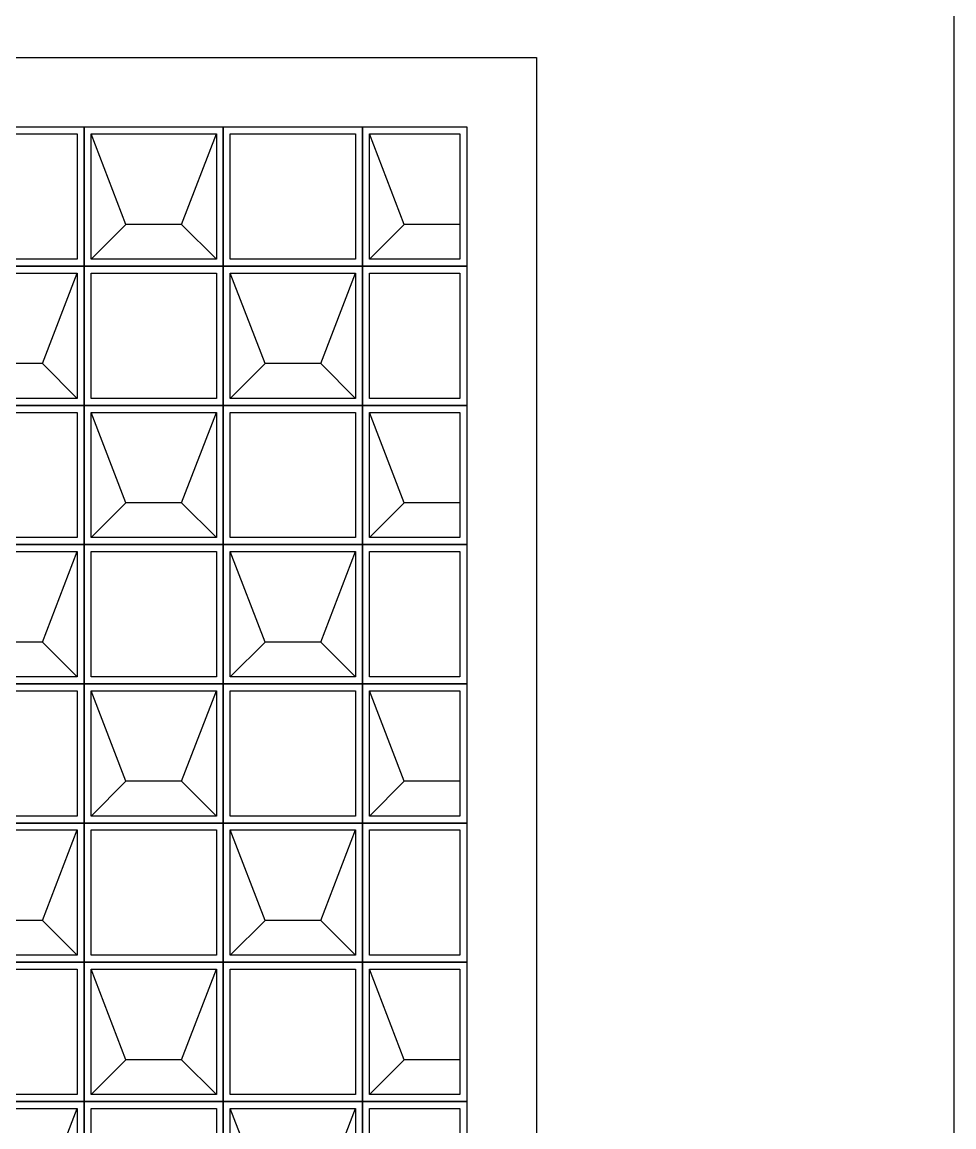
# Model space of a CAD drawing. Header units: millimetres. Extents: x -2842 to 116137, y -21481 to 17561.
# Drawn here: x 71469 to 72808, y -15864 to -14277 of the extents above; entities that cross this region are included whole.
import ezdxf

# ---------------------------------------------------------------- set-up
doc = ezdxf.new("R2010")
doc.units = ezdxf.units.MM
doc.header["$LTSCALE"] = 150
doc.layers.add('ad-Elevation 10', color=8, linetype='Continuous')

# ---------------------------------------------------------------- blocks, each defined once
blk = doc.blocks.new('$ZCDB_AUDIT_GENERATED_1AF4B1')
at = {"layer": 'ad-Elevation 10', "color": 9}
for points in [[(-200, 0), (0, 0), (0, 200), (-200, 200)], [(-190, 10), (-10, 10), (-10, 190), (-190, 190)]]:
    blk.add_lwpolyline(points, close=True, dxfattribs=at)
blk = doc.blocks.new('$ZCDB_AUDIT_GENERATED_1AF4A7')
at = {"layer": 'ad-Elevation 10', "color": 9}
for points in [[(0, 0), (200, 0), (200, 200), (0, 200)], [(10, 10), (190, 10), (190, 190), (10, 190)]]:
    blk.add_lwpolyline(points, close=True, dxfattribs=at)
for points in [[(10, 190), (60, 140), (60, 60), (10, 10)], [(60, 140), (190, 190)], [(60, 60), (190, 10)]]:
    blk.add_lwpolyline(points, dxfattribs=at)
blk = doc.blocks.new('$ZCDB_AUDIT_GENERATED_1AF4C0')
at = {"layer": 'ad-Elevation 10', "color": 9}
for points in [[(-150, 0), (0, 0), (0, 200), (-150, 200), (-150, 0)], [(-60, 60), (-10, 190)], [(-140, 60), (-60, 60), (-10, 10)]]:
    blk.add_lwpolyline(points, dxfattribs=at)
blk.add_lwpolyline([(-140, 190), (-140, 10), (-10, 10), (-10, 190)], close=True, dxfattribs=at)
blk = doc.blocks.new('$ZCDB_AUDIT_GENERATED_1AF4B8')
at = {"layer": 'ad-Elevation 10', "color": 9}
for points in [[(-150, 200), (-150, 0), (0, 0), (0, 200), (-150, 200)], [(-150, 190), (-150, 10)]]:
    blk.add_lwpolyline(points, dxfattribs=at)
blk.add_lwpolyline([(-140, 10), (-10, 10), (-10, 190), (-140, 190)], close=True, dxfattribs=at)
blk = doc.blocks.new('zw$38D0')
at = {"layer": 'ad-Elevation 10', "color": 9}
for points in [[(0, 0), (2700, 0), (2700, 2200), (0, 2200)], [(100, 100), (2600, 100), (2600, 2100), (100, 2100)]]:
    blk.add_lwpolyline(points, close=True, dxfattribs=at)
for name, p, rotation in [('$ZCDB_AUDIT_GENERATED_1AF4C0', (250, 1900), 359.9999999999997), ('$ZCDB_AUDIT_GENERATED_1AF4B1', (450, 1900), 359.9999999999997), ('$ZCDB_AUDIT_GENERATED_1AF4A7', (650, 1900), 90), ('$ZCDB_AUDIT_GENERATED_1AF4B1', (850, 1900), 359.9999999999997), ('$ZCDB_AUDIT_GENERATED_1AF4B8', (250, 1700), 359.9999999999997), ('$ZCDB_AUDIT_GENERATED_1AF4A7', (450, 1700), 90), ('$ZCDB_AUDIT_GENERATED_1AF4B1', (650, 1700), 359.9999999999997), ('$ZCDB_AUDIT_GENERATED_1AF4A7', (850, 1700), 90), ('$ZCDB_AUDIT_GENERATED_1AF4C0', (250, 1500), 359.9999999999997), ('$ZCDB_AUDIT_GENERATED_1AF4B1', (450, 1500), 359.9999999999997), ('$ZCDB_AUDIT_GENERATED_1AF4A7', (650, 1500), 90), ('$ZCDB_AUDIT_GENERATED_1AF4B1', (850, 1500), 359.9999999999997), ('$ZCDB_AUDIT_GENERATED_1AF4B8', (250, 1300), 359.9999999999997), ('$ZCDB_AUDIT_GENERATED_1AF4A7', (450, 1300), 90), ('$ZCDB_AUDIT_GENERATED_1AF4B1', (650, 1300), 359.9999999999997), ('$ZCDB_AUDIT_GENERATED_1AF4A7', (850, 1300), 90), ('$ZCDB_AUDIT_GENERATED_1AF4C0', (250, 1100), 359.9999999999997), ('$ZCDB_AUDIT_GENERATED_1AF4B1', (450, 1100), 359.9999999999997), ('$ZCDB_AUDIT_GENERATED_1AF4A7', (650, 1100), 90), ('$ZCDB_AUDIT_GENERATED_1AF4B1', (850, 1100), 359.9999999999997), ('$ZCDB_AUDIT_GENERATED_1AF4B8', (250, 900), 359.9999999999997), ('$ZCDB_AUDIT_GENERATED_1AF4A7', (450, 900), 90), ('$ZCDB_AUDIT_GENERATED_1AF4B1', (650, 900), 359.9999999999997), ('$ZCDB_AUDIT_GENERATED_1AF4A7', (850, 900), 90), ('$ZCDB_AUDIT_GENERATED_1AF4C0', (250, 700), 359.9999999999997), ('$ZCDB_AUDIT_GENERATED_1AF4B1', (450, 700), 359.9999999999997), ('$ZCDB_AUDIT_GENERATED_1AF4A7', (650, 700), 90), ('$ZCDB_AUDIT_GENERATED_1AF4B1', (850, 700), 359.9999999999997), ('$ZCDB_AUDIT_GENERATED_1AF4B8', (250, 500), 359.9999999999997), ('$ZCDB_AUDIT_GENERATED_1AF4A7', (450, 500), 90), ('$ZCDB_AUDIT_GENERATED_1AF4B1', (650, 500), 359.9999999999997), ('$ZCDB_AUDIT_GENERATED_1AF4A7', (850, 500), 90)]:
    blk.add_blockref(name, p, dxfattribs=dict(rotation=rotation))
blk = doc.blocks.new('zw$E31E')
at = {"layer": 'ad-Elevation 10'}
blk.add_lwpolyline([(-4745, 0), (-4745, -3050)], dxfattribs=at)
at = {"layer": 'ad-Elevation 10', "xscale": -1}
blk.add_blockref('zw$38D0', (-5345, -2625, 0), dxfattribs=at)

msp = doc.modelspace()

# ---------------------------------------------------------------- block references
msp.add_blockref('zw$E31E', (77552.8, -13902.2))

doc.saveas('drawing.dxf')
